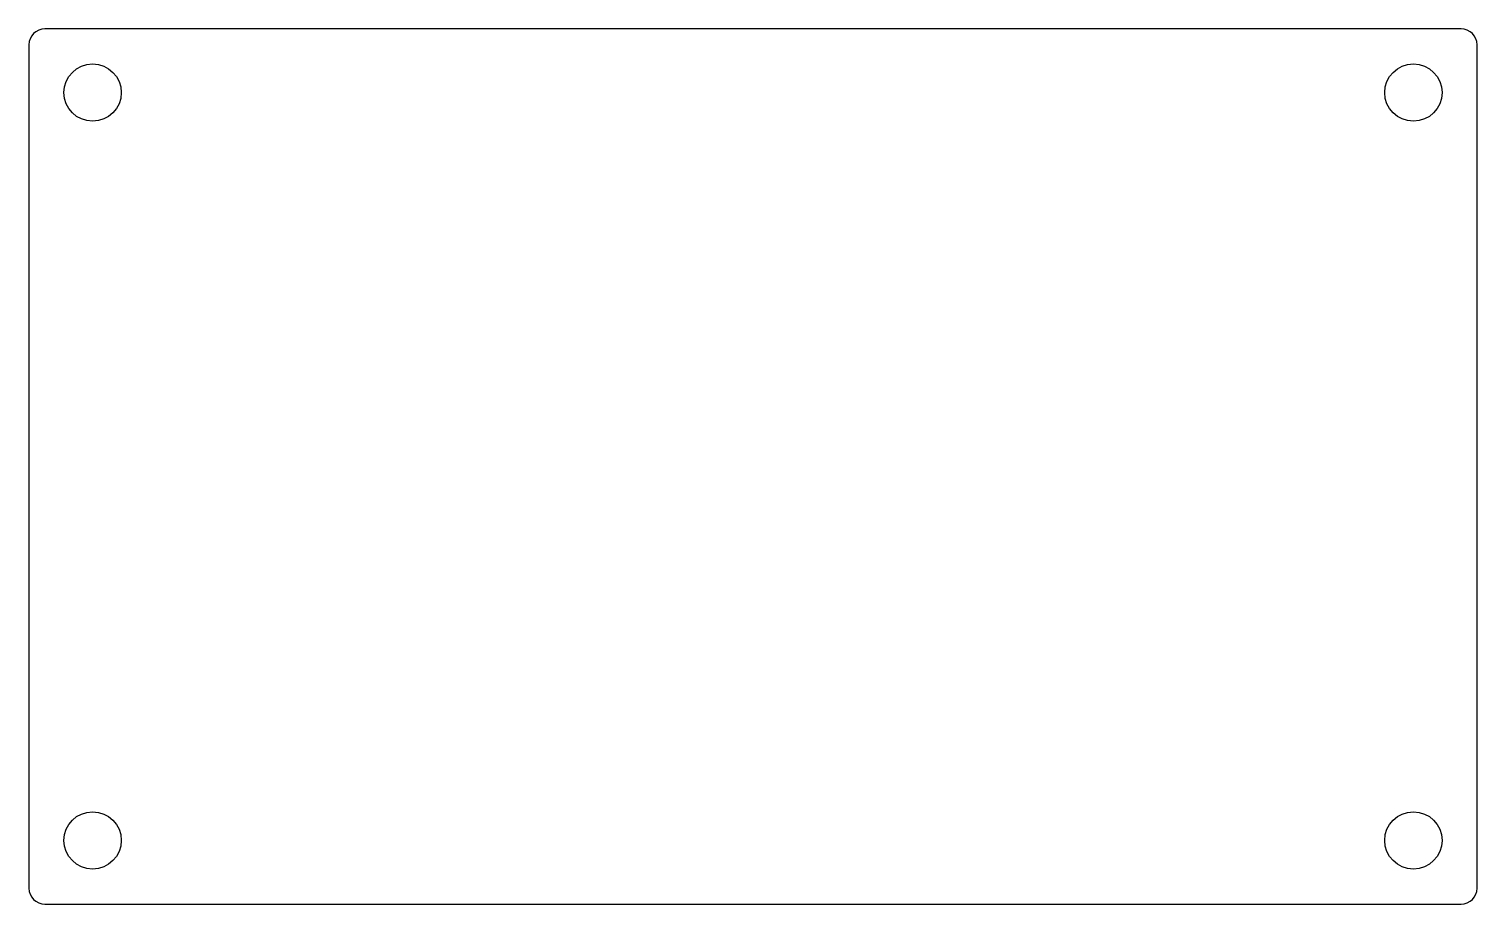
# Model space of a CAD drawing. Extents: x 0 to 91, y -55 to 0.
import ezdxf

# ---------------------------------------------------------------- set-up
doc = ezdxf.new("R2010")
doc.units = 0
doc.layers.add('BLACK', color=7, linetype='CONTINUOUS')

msp = doc.modelspace()

# ---------------------------------------------------------------- linework, layer by layer
at = {"layer": 'BLACK', "linetype": 'CONTINUOUS'}
for p, q in [((90, 0), (1, 0)), ((0, -1), (0, -54)), ((91, -54), (91, -1)), ((1, -55), (90, -55))]:
    msp.add_line(p, q, dxfattribs=at)
at = {"layer": 'BLACK'}
for centre in [(4, -4), (87, -4), (4, -51), (87, -51)]:
    msp.add_circle(centre, 1.8, dxfattribs=at)
for centre, start, end in [((1, -1), 90, 180), ((90, -1), 0, 90), ((1, -54), 180, 270), ((90, -54), -90, 0)]:
    msp.add_arc(centre, 1, start, end, dxfattribs=at)

doc.saveas('drawing.dxf')
